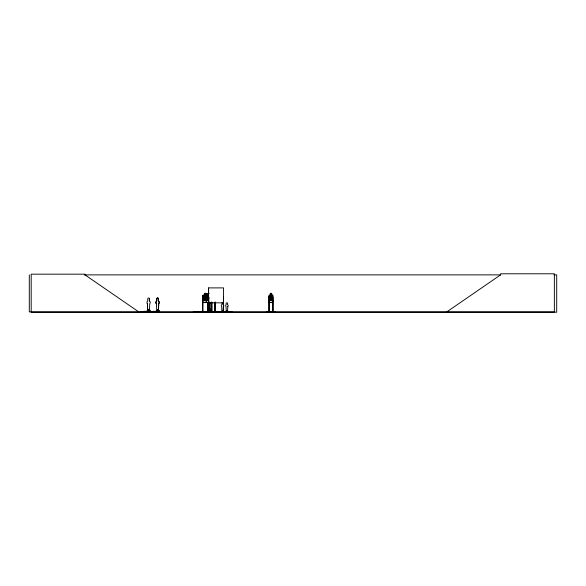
<?xml version="1.0" encoding="UTF-8"?>
<svg xmlns="http://www.w3.org/2000/svg" width="586" height="586" viewBox="0 0 586 586"><rect width="100%" height="100%" fill="white"/><g stroke="black" fill="none" stroke-linecap="round" stroke-linejoin="round"><path stroke-width="0.88" d="M211.458 311.891L211.363 302.237M209.319 311.862L209.429 308.317L209.261 310.082M149.349 311.056L149.745 303.856A1.868 1.641 -90 0 0 149.401 300.918L149.401 298.904A0.93 0.82 -90 0 0 148.58 297.974A0.93 0.82 -90 0 0 147.76 298.904L147.76 300.918A1.868 1.641 -90 0 0 147.416 303.856L147.76 311.056M158.352 311.049L158.689 303.848A1.868 1.641 -90 0 0 158.352 300.911L158.403 298.897A0.93 0.82 -90 0 0 157.583 297.966A0.93 0.82 -90 0 0 156.762 298.897L156.762 300.911A1.868 1.641 -90 0 0 156.418 303.848L156.762 311.049M158.352 300.911L158.403 300.911A1.868 1.641 -90 0 1 158.747 303.848L158.403 311.049L156.704 311.049M149.159 309.95L148.588 309.987L148.91 310.368M149.24 310.089L148.448 310.148L149.24 310.206M148.954 310.346L148.646 309.921L149.232 310.258M157.612 310.155L158.198 309.979M157.912 309.95C157.436 310.309 157.876 310.419 157.715 309.921M149.071 309.95C148.368 310.082 149.042 310.558 148.749 309.95M157.488 310.14L157.802 310.133M208.814 311.855L209.356 308.317L210.44 311.855L209.605 308.317L209.964 310.968M208.697 311.855L209.334 308.317L208.404 311.869M208.521 311.855L209.305 308.317M272.439 302.603L272.886 300.779M267.018 311.855L275.024 311.862M213.304 311.855L205.862 311.598L213.282 311.862M209.576 311.598L209.649 302.237M208.872 298.369C208.074 301.167 205.972 300.567 208.477 297.966C206.045 295.857 208.213 294.758 208.836 297.549M206.462 296.692L205.708 297.974L206.499 299.307M269.443 295.197L268.981 295.849L268.967 311.899M269.457 295.256L269.025 295.879L269.099 311.899M140.501 311.891L140.633 311.459L146.419 311.657M141.292 311.884L140.977 311.891M142.581 311.459L142.632 311.767M143.094 311.459L143.116 311.767M147.819 310.683L147.848 311.767M148.009 311.884L148.463 311.899M149.635 311.452L149.503 311.884M149.635 311.649L149.957 311.899M149.921 311.869L150.294 311.877M149.357 310.683L150.28 310.683L150.148 311.891M151.481 311.884L151.745 311.877M152.096 311.452L151.957 311.884M156.828 311.649L157.502 311.862L156.828 311.649L156.821 310.675M206.69 295.197L206.104 295.849L206.104 300.779L206.675 302.603M206.719 302.544L206.169 300.772L206.191 295.871L206.719 295.256M208.623 287.894L208.543 311.862L208.565 287.894L223.559 287.894L223.574 311.899C222.292 312.66 220.878 310.998 221.757 311.606M221.977 311.73L221.713 311.891M223.332 311.085L223.478 311.73L223.017 311.891M270.329 295.256L269.677 295.871L269.677 299.3L270.329 300.772L271.538 300.772L272.19 299.3L271.582 293.359M222.233 302.691L221.926 304.574A1.245 1.245 0 0 0 221.669 306.529L221.926 311.334L223.171 311.334L223.427 306.529A1.245 1.245 0 0 0 223.171 304.574L222.856 302.691M446.781 311.899L500.576 274.878L500.576 273.787L554.363 273.787L554.363 311.899L29.3 311.899L29.3 274.878M208.008 293.418L208.008 295.256L207.085 295.871L207.085 299.3L208.008 300.772M274.995 311.598L267.033 311.598L275.01 311.855M140.655 311.767L159.465 311.877L159.282 310.675L158.359 310.675M158.645 311.899L159.282 311.649L140.765 311.884M223.098 311.803L223.618 311.62M226.093 311.899L226.482 311.877M226.452 311.899L225.969 311.085L226.115 311.606M202.39 311.862L202.485 311.356M206.594 295.827L205.312 297.549C204.682 294.758 202.514 295.857 204.946 297.966C202.382 300.596 204.646 301.145 205.342 298.369L206.499 300.193M84.296 274.878L500.854 274.878M553.953 274.878L556.7 274.878L556.7 312.213L31.19 312.213L31.19 274.175L84.985 274.175L84.985 274.878L138.772 311.899M209.165 293.359L207.942 293.359L207.942 295.197L206.25 295.197M206.191 293.418L204.477 293.418L204.477 295.256L203.554 295.871L203.554 299.3L204.477 300.772L206.191 300.772M270.329 293.418L271.582 293.418M269.399 295.197L270.329 295.197M271.582 295.197L272.468 295.197M203.188 295.256L208.008 295.256M269.421 295.256L272.446 295.256M272.402 295.256L272.922 295.842L272.424 295.197M206.191 295.871L204.477 295.871L204.477 299.3L206.191 299.3M202.544 296.97L203.049 296.97L202.99 311.899M208.565 296.97L208.902 311.899M223.559 296.97L223.273 311.899M269.003 296.97L269.501 296.97L269.406 311.899L269.362 296.97M156.418 303.848L156.367 303.848A1.868 1.641 -90 0 1 156.704 300.911L156.762 298.897M158.403 298.897L158.352 298.897A0.93 0.82 -90 0 0 157.524 297.966A0.93 0.82 -90 0 0 156.704 298.897M149.401 298.904L149.401 300.918M268.981 300.779L269.428 302.603M203.188 302.544L209.253 302.544M269.421 302.544L272.446 302.544M209.261 302.603L203.144 302.603L202.58 300.779M269.384 302.603L272.483 302.603M208.623 302.83L223.559 302.83M147.416 303.856L147.701 311.056L149.401 311.056M158.367 309.818L158.359 311.452L158.425 309.818L157.612 309.818L157.678 311.452M144.2 311.305L145.445 311.305M153.202 311.298L154.448 311.298M268.952 311.356L269.553 311.356L269.538 311.899M272.475 311.356L273.069 311.356L273.061 311.899L273.017 296.97L272.527 296.97L272.483 311.899M203.108 311.51L217.421 311.862M222.145 311.503L222.944 311.503M226.496 311.503L227.302 311.503M213.494 311.62L217.391 311.62L213.465 311.899M221.611 311.606L223.478 311.606M225.969 311.606L227.837 311.606M227.851 311.803L225.822 311.884L226.218 311.899M227.939 311.891L227.837 311.085L227.69 311.606M215.436 302.237L215.516 311.891M215.252 311.855L215.128 302.237M207.415 295.256L208.03 295.871L208.008 299.3M208.111 311.825L208.03 302.237M269.069 300.772L269.457 302.544M209.576 308.317L210.22 311.855L210.213 311.356M209.795 311.855L209.51 308.317L209.59 310.968M211.465 311.825L211.502 302.237M272.886 295.842L272.82 311.899M272.746 311.356L272.724 311.899M272.658 296.97L272.622 311.899M271.626 295.197L271.626 293.359L270.285 293.359L270.373 295.256M269.223 311.356L269.201 311.899M231.8 311.899L231.8 311.437L193.373 311.437L193.373 311.899M230.708 311.437L230.708 311.899M227.185 311.606L227.185 310.514L226.621 310.514L226.621 311.606M222.834 311.606L222.834 310.514L222.262 310.514L222.262 311.606M215.348 311.356L215.414 311.899M215.304 302.237L215.201 311.899M214.959 311.356L215.033 311.899M214.937 302.237L214.901 311.899M214.623 302.237L214.681 311.899M214.564 311.356L214.564 311.899M211.905 311.356L211.905 311.899L211.861 302.237M211.729 302.237L211.773 311.899M211.583 311.356L211.561 311.899M210.154 302.237L210.147 311.899M209.707 311.356L209.7 311.899M208.763 296.97L208.755 311.899M208.308 293.725L208.308 294.34M207.971 311.356L207.971 311.899M207.525 302.237L207.583 311.899M207.466 311.356L207.466 311.899M206.191 295.256L206.25 293.359L204.411 293.359L204.411 295.197L203.159 295.197L202.58 295.849L202.507 311.899M203.108 311.356L203.108 311.899M202.639 295.879L202.639 300.772M194.457 311.437L194.457 311.899M159.092 310.675L159.092 311.452L157.011 311.452L157.011 310.675L156.088 310.675L156.088 311.649M155.422 311.649L147.276 311.459L147.276 310.683M150.089 310.683L150.089 311.459M149.423 311.459L149.423 309.826L148.61 309.826L148.61 311.459M149.364 309.826L149.357 311.459M148.676 309.826L148.676 311.459M148.009 311.459L148.009 310.683L147.086 310.683L147.086 311.657M227.786 306.529L227.522 311.334L226.277 311.334L226.02 306.529A1.245 1.245 0 0 1 226.277 304.574C225.149 302.127 228.657 302.127 227.522 304.574A1.245 1.245 0 0 1 227.786 306.529M272.131 300.083L271.714 300.142L270.996 298.369L269.868 300.157L270.717 297.966L269.904 295.864L271.538 295.871L271.538 299.3L270.329 299.3L270.3 295.879L270.974 297.549L272.08 295.864L271.259 297.974L272.131 300.083M205.884 293.725L204.785 293.725L204.785 294.34L205.884 294.34L205.884 293.725M271.325 293.725L270.542 293.725L270.542 294.34L271.325 294.34L271.325 293.725"/></g></svg>
